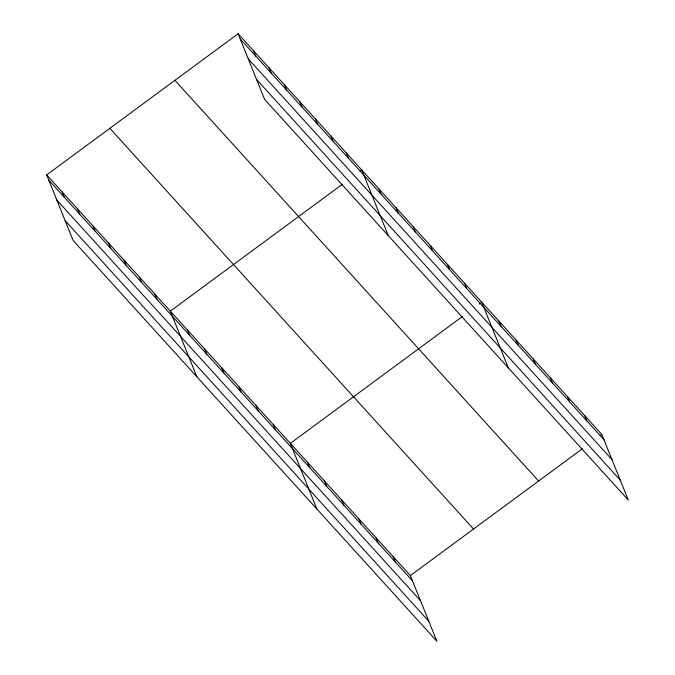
<?xml version="1.0" encoding="UTF-8"?>
<svg xmlns="http://www.w3.org/2000/svg" width="675" height="675" viewBox="0 0 675 675"><rect width="100%" height="100%" fill="white"/><g stroke="black" fill="none" stroke-linecap="round" stroke-linejoin="round"><path stroke-width="1.01" d="M46.676 174.909L410.366 575.598L436.894 641.25L73.204 240.562L46.676 174.909L238.106 33.75L601.796 434.438L628.324 500.091L264.634 99.402L238.106 33.75M342.394 184.267L170.328 311.141L196.855 376.793M360.079 171.222L361.766 169.982L388.285 235.642M462.409 316.499L290.351 443.365L316.87 509.026M479.25 304.071L481.781 302.214L508.309 367.867M410.366 575.598L582.424 448.723M600.109 435.679L601.796 434.438M240.224 38.981L603.914 439.67M248.282 58.919L611.963 459.608M256.576 79.464L620.266 480.153M174.935 80.333L538.625 481.022M109.848 128.326L473.538 529.014M48.794 180.141L412.476 580.829M56.843 200.078L420.533 600.767M65.146 220.624L428.836 621.312M584.651 415.547L586.769 420.778M567.506 396.655L569.624 401.887M550.361 377.772L552.479 383.003M533.216 358.881L535.334 364.112M516.071 339.989L518.181 345.22M498.926 321.098L501.036 326.329M464.636 283.323L466.746 288.554M447.491 264.431L449.601 269.663M430.346 245.54L432.456 250.771M413.201 226.657L415.311 231.888M396.056 207.765L398.166 212.996M378.911 188.873L381.021 194.105M346.309 152.955L348.418 158.186M330.851 135.928L332.961 141.159M315.394 118.893L317.503 124.124M299.936 101.866L302.054 107.097M284.479 84.839L286.597 90.07M269.021 67.812L271.139 73.043M253.564 50.777L255.682 56.008M393.221 556.706L395.331 561.938M376.076 537.815L378.186 543.046M358.931 518.923L361.041 524.154M341.786 500.04L343.896 505.271M324.641 481.148L326.751 486.38M307.496 462.257L309.606 467.488M273.206 424.482L275.316 429.713M256.053 405.591L258.171 410.822M238.908 386.699L241.026 391.93M221.763 367.808L223.881 373.039M204.618 348.924L206.736 354.156M187.473 330.033L189.591 335.264M154.87 294.114L156.988 299.346M139.413 277.079L141.531 282.319M123.964 260.052L126.073 265.283M108.506 243.025L110.616 248.257M93.049 225.998L95.158 231.23M77.591 208.963L79.701 214.194M62.134 191.936L64.243 197.168"/></g></svg>
